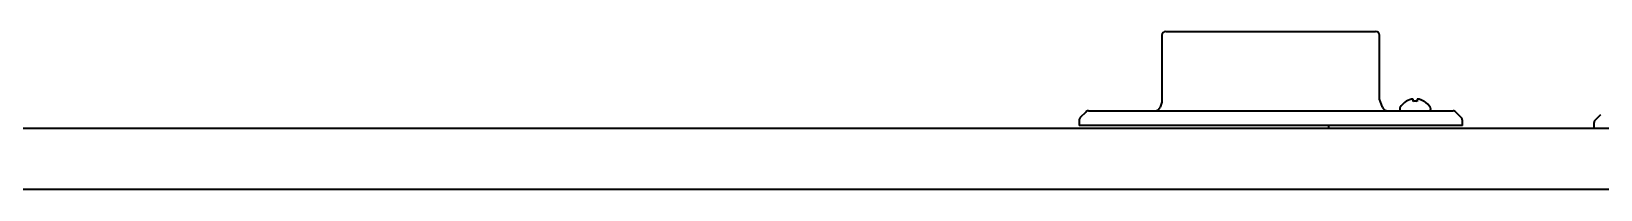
# Model space of a CAD drawing. Header units: inches. Extents: x 786 to 5593, y 691 to 5024.
# Drawn here: x 2464.1 to 2869.4, y 3482.9 to 3523.7 of the extents above; entities that cross this region are included whole.
import ezdxf

# ---------------------------------------------------------------- set-up
doc = ezdxf.new("R2010")
doc.units = ezdxf.units.IN
doc.layers.add('1', color=7, linetype='Continuous', true_color=0xffffff)

msp = doc.modelspace()

# ---------------------------------------------------------------- linework, layer by layer
at = {"layer": '1', "color": 7, "linetype": 'Continuous', "lineweight": 35}
for p, q in [((2756.12, 3522.66), (2756.12, 3505.41)), ((2756.12, 3522.66), (2756.12, 3505.41)), ((2757.12, 3523.66), (2773.96, 3523.66)), ((2757.12, 3523.66), (2773.96, 3523.66)), ((2773.96, 3523.66), (2776.39, 3523.66)), ((2773.96, 3523.66), (2776.39, 3523.66)), ((2776.39, 3523.66), (2778.15, 3523.66)), ((2776.39, 3523.66), (2778.15, 3523.66)), ((2778.15, 3523.66), (2790.3, 3523.66)), ((2778.15, 3523.66), (2790.3, 3523.66)), ((2790.3, 3523.66), (2792.06, 3523.66)), ((2790.3, 3523.66), (2792.06, 3523.66)), ((2792.06, 3523.66), (2794.48, 3523.66)), ((2792.06, 3523.66), (2794.48, 3523.66)), ((2794.48, 3523.66), (2811.32, 3523.66)), ((2794.48, 3523.66), (2811.32, 3523.66)), ((2812.32, 3506.18), (2812.32, 3522.66)), ((2812.32, 3506.18), (2812.32, 3522.66)), ((2736.43, 3502.86), (2735.01, 3501.45)), ((2736.43, 3502.86), (2735.01, 3501.45)), ((2737.13, 3503.16), (2831.31, 3503.16)), ((2737.13, 3503.16), (2831.31, 3503.16)), ((2756.12, 3505.41), (2755.66, 3504.14)), ((2756.12, 3505.41), (2755.66, 3504.14)), ((2813.06, 3504.14), (2812.32, 3506.18)), ((2813.06, 3504.14), (2812.32, 3506.18)), ((2817.54, 3503.76), (2817.54, 3503.56)), ((2819.24, 3505.6), (2819.24, 3505.63)), ((2823.84, 3505.63), (2823.84, 3505.6)), ((2825.54, 3503.56), (2825.54, 3503.76)), ((2833.43, 3501.45), (2832.01, 3502.86)), ((2833.43, 3501.45), (2832.01, 3502.86)), ((2229.47, 3498.66), (3067.22, 3498.66)), ((2734.72, 3500.74), (2734.72, 3499.36)), ((2734.72, 3500.74), (2734.72, 3499.36)), ((2775.62, 3499.36), (2734.72, 3499.36)), ((2775.62, 3499.36), (2734.72, 3499.36)), ((2833.72, 3499.36), (2775.62, 3499.36)), ((2833.72, 3499.36), (2775.62, 3499.36)), ((2799.13, 3499.36), (2799.13, 3498.66)), ((2799.13, 3499.36), (2799.13, 3498.66)), ((2833.72, 3499.36), (2833.72, 3500.74)), ((2833.72, 3499.36), (2833.72, 3500.74)), ((2867.73, 3500.04), (2867.73, 3498.66)), ((2867.73, 3500.04), (2867.73, 3498.66)), ((2869.44, 3502.16), (2868.03, 3500.75)), ((2869.44, 3502.16), (2868.03, 3500.75)), ((3051.67, 3482.86), (2230.32, 3482.86))]:
    msp.add_line(p, q, dxfattribs=at)
for centre, radius, start, end in [((2757.12, 3522.66), 1, 90, 180), ((2757.12, 3522.66), 1, 90, 180), ((2811.32, 3522.66), 1, 0, 90), ((2811.32, 3522.66), 1, 0, 90), ((2737.13, 3502.16), 1, 90, 135), ((2737.13, 3502.16), 1, 90, 135), ((2754.25, 3504.66), 1.5, 270, 340), ((2754.25, 3504.66), 1.5, 270, 340), ((2814.47, 3504.66), 1.5, 200, 270), ((2814.47, 3504.66), 1.5, 200, 270), ((2817.94, 3503.76), 0.4, 149.6988, 180), ((2817.94, 3503.56), 0.4, 180, 270), ((2821.74, 3501.54), 4.8, 121.3727, 149.6988), ((2821.34, 3501.54), 4.8, 30.3012, 58.6273), ((2825.14, 3503.56), 0.4, 270, 0), ((2825.14, 3503.76), 0.4, 0, 30.3012), ((2831.31, 3502.16), 1, 45, 90), ((2831.31, 3502.16), 1, 45, 90), ((2735.72, 3500.74), 1, 135, 180), ((2735.72, 3500.74), 1, 135, 180), ((2832.72, 3500.74), 1, 0, 45), ((2832.72, 3500.74), 1, 0, 45), ((2868.73, 3500.04), 1, 135, 180), ((2868.73, 3500.04), 1, 135, 180)]:
    msp.add_arc(centre, radius, start, end, dxfattribs=at)
for points in [[(2820.54, 3506.15), (2820.49, 3506.14), (2820.38, 3506.11), (2820.22, 3506.06), (2820.06, 3506), (2819.9, 3505.94), (2819.75, 3505.87), (2819.6, 3505.8), (2819.43, 3505.71), (2819.31, 3505.64), (2819.24, 3505.6)], [(2821.04, 3506.15), (2821.02, 3506.16), (2820.97, 3506.16), (2820.89, 3506.17), (2820.82, 3506.17), (2820.75, 3506.17), (2820.68, 3506.17), (2820.61, 3506.16), (2820.57, 3506.16), (2820.54, 3506.15)], [(2822.04, 3505.6), (2821.88, 3505.62), (2821.54, 3505.65), (2821.21, 3505.62), (2821.04, 3505.6)], [(2822.54, 3506.15), (2822.52, 3506.16), (2822.47, 3506.16), (2822.4, 3506.17), (2822.33, 3506.17), (2822.26, 3506.17), (2822.19, 3506.17), (2822.11, 3506.16), (2822.07, 3506.16), (2822.04, 3506.15)], [(2822.04, 3506.15), (2822.04, 3506.14), (2822.04, 3506.11), (2822.04, 3506.06), (2822.04, 3506), (2822.04, 3505.94), (2822.04, 3505.87), (2822.04, 3505.8), (2822.04, 3505.71), (2822.04, 3505.64), (2822.04, 3505.6)]]:
    msp.add_open_spline(points, degree=3, dxfattribs=at)
for points in [[(2821.04, 3505.6), (2821.04, 3505.73), (2821.04, 3505.83), (2821.04, 3505.97), (2821.04, 3506.01), (2821.04, 3506.09), (2821.04, 3506.12), (2821.04, 3506.15)], [(2823.84, 3505.6), (2823.64, 3505.73), (2823.43, 3505.83), (2823.1, 3505.97), (2822.99, 3506.01), (2822.77, 3506.09), (2822.66, 3506.12), (2822.54, 3506.15)]]:
    msp.add_open_spline(points, degree=3, knots=[0, 0, 0, 0, 0.5, 0.5, 0.75, 0.75, 1, 1, 1, 1], dxfattribs=at)

doc.saveas('drawing.dxf')
